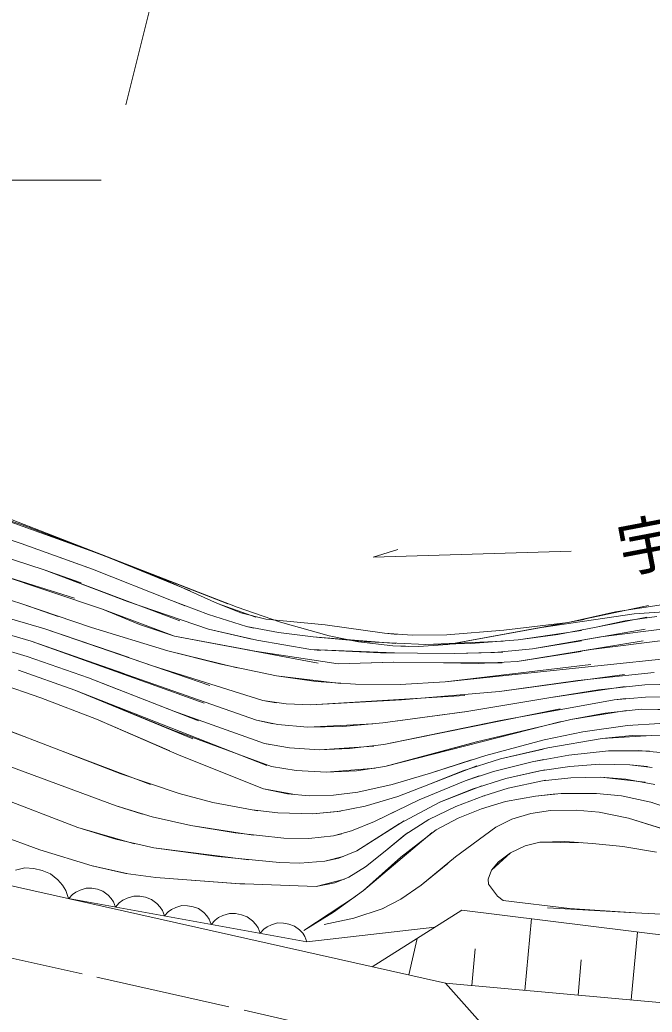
# Model space of a CAD drawing. Units: millimetres, scale not verified. Extents: x 40000 to 680000, y 20000 to 380000.
# Drawn here: x 209824 to 235170, y 279702 to 319477 of the extents above; entities that cross this region are included whole.
import ezdxf

# ---------------------------------------------------------------- set-up
doc = ezdxf.new("R2010")
doc.units = ezdxf.units.MM
doc.header["$LTSCALE"] = 1000
doc.layers.add('M-BGD', color=7, linetype='Continuous', lineweight=13)
doc.layers.add('M-STR-HTXT', color=7, linetype='Continuous', lineweight=13)
doc.styles.add('ＭＳ ゴシック', font='')
doc.styles.get('ＭＳ ゴシック').set_extended_font_data('MS Gothic')

msp = doc.modelspace()

# ---------------------------------------------------------------- linework, layer by layer
at = {"layer": 'M-BGD'}
for p, q in [((201819, 300354), (210803, 297430)), ((206626, 300364), (212816, 298135)), ((206626, 300364), (209911, 299230)), ((207250, 299361), (209880, 298481)), ((209518, 299439), (218159, 296070)), ((209518, 299439), (218542, 295932)), ((209911, 299230), (213377, 297923)), ((204291, 298707), (212021, 296298)), ((209880, 298481), (212551, 297523)), ((209880, 298481), (212738, 297452)), ((209880, 298481), (212738, 297452)), ((213377, 297923), (216651, 296591)), ((213377, 297923), (215607, 297044)), ((213377, 297923), (215607, 297044)), ((213377, 297923), (215607, 297044)), ((208676, 297349), (213139, 295853)), ((210803, 297430), (212286, 296910)), ((210803, 297430), (216237, 295382)), ((210803, 297430), (214145, 296168)), ((210803, 297430), (214145, 296168)), ((212738, 297452), (215898, 296200)), ((212738, 297452), (215898, 296200)), ((207848, 296745), (209938, 296057)), ((207848, 296745), (209938, 296057)), ((215607, 297044), (217750, 296086)), ((215607, 297044), (217750, 296086)), ((215607, 297044), (217750, 296086)), ((207760, 295975), (210827, 295061)), ((209938, 296057), (211361, 295559)), ((209938, 296057), (212690, 295116)), ((209938, 296057), (212690, 295116)), ((214145, 296168), (217389, 295052)), ((214145, 296168), (217389, 295052)), ((215898, 296200), (216444, 295987)), ((215898, 296200), (217384, 295637)), ((215898, 296200), (217384, 295637)), ((215898, 296200), (217384, 295637)), ((215898, 296200), (217384, 295637)), ((217750, 296086), (219290, 295533)), ((217750, 296086), (218679, 295715)), ((217750, 296086), (218679, 295715)), ((218542, 295932), (220275, 295338)), ((218542, 295932), (220275, 295338)), ((231801, 295327), (235030, 296000)), ((233703, 295748), (235628, 296044)), ((213139, 295853), (216030, 294778)), ((213139, 295853), (214624, 295247)), ((213139, 295853), (214624, 295247)), ((213139, 295853), (214624, 295247)), ((217384, 295637), (218913, 295165)), ((217384, 295637), (218913, 295165)), ((217384, 295637), (218913, 295165)), ((217384, 295637), (218913, 295165)), ((218679, 295715), (219678, 295454)), ((218679, 295715), (219678, 295454)), ((230737, 295118), (234446, 295662)), ((231801, 295327), (233703, 295748)), ((232922, 295134), (234958, 295529)), ((234095, 295393), (235356, 295559)), ((234095, 295393), (235356, 295559)), ((234446, 295662), (236845, 295839)), ((234446, 295662), (236845, 295839)), ((207599, 295366), (210283, 294568)), ((207599, 295366), (210283, 294568)), ((214624, 295247), (216030, 294778)), ((214624, 295247), (216030, 294778)), ((214624, 295247), (216030, 294778)), ((218913, 295165), (219209, 295095)), ((218913, 295165), (220190, 294916)), ((218913, 295165), (220190, 294916)), ((218913, 295165), (220190, 294916)), ((219678, 295454), (222069, 295225)), ((219678, 295454), (222069, 295225)), ((219678, 295454), (222069, 295225)), ((220275, 295338), (222220, 294788)), ((220275, 295338), (222220, 294788)), ((222069, 295225), (224448, 294895)), ((222069, 295225), (224448, 294895)), ((226984, 294439), (232444, 295447)), ((229220, 295008), (231801, 295327)), ((229220, 295008), (231801, 295327)), ((229220, 295008), (231801, 295327)), ((231385, 294834), (232922, 295134)), ((231385, 294834), (232922, 295134)), ((231385, 294834), (232922, 295134)), ((231801, 295327), (232338, 295426)), ((232922, 295134), (234095, 295393)), ((232922, 295134), (234095, 295393)), ((210827, 295061), (214202, 293916)), ((210827, 295061), (217442, 292800)), ((210827, 295061), (215144, 293587)), ((212690, 295116), (215753, 294188)), ((212690, 295116), (215753, 294188)), ((216030, 294778), (219046, 294218)), ((216030, 294778), (221783, 293690)), ((216030, 294778), (219242, 294177)), ((216030, 294778), (219242, 294177)), ((217389, 295052), (219127, 294656)), ((217389, 295052), (219323, 294615)), ((217389, 295052), (219323, 294615)), ((217389, 295052), (219323, 294615)), ((220190, 294916), (221583, 294752)), ((220190, 294916), (221583, 294752)), ((220190, 294916), (221583, 294752)), ((221583, 294752), (221973, 294713)), ((221583, 294752), (224897, 294473)), ((221583, 294752), (223767, 294548)), ((221583, 294752), (223767, 294548)), ((222220, 294788), (223394, 294548)), ((222220, 294788), (223394, 294548)), ((224448, 294895), (224947, 294841)), ((224448, 294895), (225544, 294810)), ((225544, 294810), (226943, 294822)), ((226943, 294822), (229220, 295008)), ((226943, 294822), (229220, 295008)), ((226943, 294822), (229220, 295008)), ((226943, 294822), (229220, 295008)), ((226984, 294439), (230737, 295118)), ((229798, 294629), (232335, 295003)), ((229798, 294629), (231385, 294834)), ((229798, 294629), (231385, 294834)), ((229798, 294629), (231385, 294834)), ((230373, 294259), (234886, 295059)), ((230373, 294259), (233116, 294749)), ((230373, 294259), (233116, 294749)), ((233116, 294749), (235884, 295100)), ((233116, 294749), (235884, 295100)), ((207823, 294650), (210121, 293954)), ((207823, 294650), (210121, 293954)), ((210283, 294568), (213987, 293278)), ((210283, 294568), (217213, 292088)), ((210283, 294568), (219311, 291406)), ((219323, 294615), (221493, 294244)), ((219323, 294615), (221493, 294244)), ((219323, 294615), (221493, 294244)), ((223394, 294548), (224769, 294381)), ((223394, 294548), (224769, 294381)), ((223767, 294548), (226097, 294443)), ((223767, 294548), (226097, 294443)), ((224769, 294381), (225410, 294353)), ((224769, 294381), (225803, 294357)), ((225803, 294357), (226984, 294439)), ((226097, 294443), (229200, 294573)), ((226097, 294443), (227898, 294482)), ((227898, 294482), (229798, 294629)), ((229756, 293753), (234814, 294588)), ((230373, 294259), (232332, 294581)), ((232722, 294238), (235812, 294621)), ((232722, 294238), (235812, 294621)), ((210121, 293954), (212577, 293098)), ((210121, 293954), (212577, 293098)), ((215753, 294188), (218538, 293499)), ((215753, 294188), (217886, 293645)), ((215753, 294188), (217886, 293645)), ((219242, 294177), (222578, 293658)), ((219242, 294177), (222578, 293658)), ((221493, 294244), (221878, 294202)), ((221493, 294244), (224847, 294104)), ((221493, 294244), (224276, 294110)), ((221493, 294244), (224276, 294110)), ((224276, 294110), (227251, 294073)), ((224276, 294110), (227251, 294073)), ((226867, 292938), (236489, 293956)), ((227251, 294073), (229179, 294138)), ((227251, 294073), (228848, 294115)), ((228848, 294115), (230373, 294259)), ((229756, 293753), (232722, 294238)), ((229756, 293753), (232722, 294238)), ((229756, 293753), (232329, 294158)), ((215144, 293587), (219563, 292196)), ((217886, 293645), (220112, 293188)), ((217886, 293645), (220112, 293188)), ((222578, 293658), (224798, 293735)), ((222578, 293658), (224783, 293735)), ((222578, 293658), (224783, 293735)), ((224783, 293735), (226803, 293700)), ((224783, 293735), (226803, 293700)), ((226803, 293700), (229159, 293703)), ((226803, 293700), (228201, 293673)), ((226867, 292938), (232717, 293633)), ((228201, 293673), (229756, 293753)), ((209768, 293404), (212033, 292605)), ((209768, 293404), (212033, 292605)), ((220112, 293188), (222681, 292875)), ((220112, 293188), (221697, 292962)), ((229048, 292554), (234057, 293238)), ((232188, 292997), (235247, 293322)), ((232188, 292997), (235247, 293322)), ((208534, 293022), (210668, 292308)), ((208534, 293022), (210668, 292308)), ((212577, 293098), (213771, 292641)), ((212577, 293098), (216984, 291375)), ((212577, 293098), (216003, 291768)), ((212577, 293098), (216003, 291768)), ((221697, 292962), (223278, 292843)), ((223278, 292843), (225071, 292836)), ((223278, 292843), (225071, 292836)), ((225071, 292836), (226867, 292938)), ((225071, 292836), (226867, 292938)), ((229048, 292554), (232188, 292997)), ((229048, 292554), (232188, 292997)), ((229048, 292554), (231396, 292881)), ((231105, 292314), (234084, 292759)), ((233017, 292624), (234877, 292816)), ((233017, 292624), (234877, 292816)), ((234877, 292816), (237514, 292886)), ((234877, 292816), (237481, 292885)), ((212033, 292605), (213556, 292003)), ((212033, 292605), (216755, 290663)), ((212033, 292605), (219721, 289589)), ((212033, 292605), (215954, 291008)), ((221490, 292018), (227657, 292395)), ((225125, 292221), (229048, 292554)), ((231105, 292314), (233017, 292624)), ((231105, 292314), (233017, 292624)), ((231105, 292314), (231437, 292370)), ((234905, 292333), (236503, 292352)), ((234905, 292333), (236503, 292352)), ((234905, 292333), (236503, 292352)), ((205887, 292230), (209962, 290770)), ((210668, 292308), (212896, 291451)), ((210668, 292308), (212896, 291451)), ((219563, 292196), (220101, 292103)), ((219563, 292196), (220495, 292058)), ((219563, 292196), (220495, 292058)), ((219563, 292196), (220495, 292058)), ((220495, 292058), (221490, 292018)), ((220495, 292058), (221490, 292018)), ((220495, 292058), (221490, 292018)), ((221490, 292018), (225125, 292221)), ((221490, 292018), (223923, 292148)), ((227737, 291755), (231105, 292314)), ((227737, 291755), (231105, 292314)), ((229020, 291375), (233647, 292226)), ((233647, 292226), (234905, 292333)), ((233647, 292226), (234905, 292333)), ((233647, 292226), (234905, 292333)), ((233647, 292226), (234111, 292279)), ((216003, 291768), (219637, 290473)), ((216003, 291768), (219637, 290473)), ((224370, 291300), (227751, 291757)), ((224370, 291300), (227737, 291755)), ((224370, 291300), (227737, 291755)), ((224416, 290425), (231477, 291859)), ((231909, 291432), (234138, 291800)), ((231909, 291432), (233287, 291690)), ((231909, 291432), (233287, 291690)), ((231909, 291432), (233287, 291690)), ((233287, 291690), (234734, 291841)), ((233287, 291690), (234734, 291841)), ((233287, 291690), (234734, 291841)), ((234734, 291841), (237466, 291792)), ((234734, 291841), (236533, 291838)), ((234734, 291841), (236533, 291838)), ((204630, 291332), (213679, 287967)), ((208722, 291245), (211451, 290190)), ((212896, 291451), (215834, 290177)), ((212896, 291451), (216206, 290005)), ((212896, 291451), (216206, 290005)), ((219311, 291406), (219974, 291265)), ((219311, 291406), (220170, 291233)), ((219311, 291406), (220170, 291233)), ((219311, 291406), (220170, 291233)), ((220170, 291233), (221361, 291129)), ((220170, 291233), (221361, 291129)), ((220170, 291233), (221361, 291129)), ((221361, 291129), (223970, 291258)), ((221361, 291129), (222768, 291157)), ((221361, 291129), (222768, 291157)), ((222768, 291157), (224370, 291300)), ((222768, 291157), (224370, 291300)), ((224416, 290425), (229020, 291375)), ((224460, 289549), (231518, 291348)), ((228133, 290538), (231909, 291432)), ((232398, 290944), (234176, 291190)), ((232398, 290944), (234176, 291190)), ((234176, 291190), (235484, 291273)), ((234176, 291190), (235484, 291273)), ((234176, 291190), (234291, 291201)), ((215954, 291008), (219916, 289545)), ((224416, 290425), (227846, 291120)), ((230840, 290623), (232398, 290944)), ((230840, 290623), (232398, 290944)), ((233169, 290678), (235149, 290797)), ((233169, 290678), (234364, 290785)), ((234364, 290785), (235545, 290776)), ((203016, 290624), (212145, 287099)), ((219637, 290473), (219847, 290427)), ((219637, 290473), (220635, 290299)), ((219637, 290473), (220635, 290299)), ((219637, 290473), (220635, 290299)), ((221835, 290223), (224018, 290368)), ((223044, 290265), (224416, 290425)), ((223044, 290265), (224416, 290425)), ((224460, 289549), (228133, 290538)), ((224460, 289549), (227940, 290483)), ((228510, 289995), (230840, 290623)), ((228510, 289995), (230840, 290623)), ((230992, 290292), (233169, 290678)), ((230992, 290292), (233169, 290678)), ((211451, 290190), (215061, 288828)), ((211451, 290190), (213876, 289254)), ((211451, 290190), (213876, 289254)), ((216206, 290005), (219591, 288659)), ((216206, 290005), (219591, 288659)), ((220635, 290299), (221835, 290223)), ((220635, 290299), (221835, 290223)), ((220635, 290299), (221835, 290223)), ((221835, 290223), (223044, 290265)), ((221835, 290223), (223044, 290265)), ((226331, 289296), (228510, 289995)), ((226331, 289296), (228510, 289995)), ((229094, 289859), (230992, 290292)), ((229094, 289859), (230992, 290292)), ((229094, 289859), (230796, 290250)), ((230367, 289739), (231826, 290004)), ((230367, 289739), (231826, 290004)), ((230367, 289739), (231826, 290004)), ((231826, 290004), (233423, 290176)), ((231826, 290004), (233423, 290176)), ((231826, 290004), (233423, 290176)), ((233423, 290176), (234622, 290193)), ((233423, 290176), (234622, 290193)), ((233423, 290176), (235063, 290170)), ((234622, 290193), (235656, 290102)), ((234622, 290193), (235656, 290102)), ((226279, 288859), (228138, 289575)), ((226331, 289296), (227925, 289816)), ((227579, 289375), (229094, 289859)), ((227579, 289375), (229094, 289859)), ((227579, 289375), (229094, 289859)), ((228813, 289355), (230367, 289739)), ((228813, 289355), (230367, 289739)), ((230367, 289739), (230834, 289833)), ((231869, 289554), (233072, 289636)), ((231869, 289554), (233072, 289636)), ((233072, 289636), (234274, 289613)), ((233072, 289636), (234274, 289613)), ((234274, 289613), (234978, 289543)), ((234274, 289613), (235175, 289513)), ((234274, 289613), (235175, 289513)), ((234274, 289613), (235175, 289513)), ((213876, 289254), (216205, 288466)), ((213876, 289254), (216205, 288466)), ((219916, 289545), (220905, 289383)), ((219916, 289545), (220905, 289383)), ((219916, 289545), (220905, 289383)), ((220905, 289383), (222112, 289316)), ((220905, 289383), (222112, 289316)), ((220905, 289383), (222112, 289316)), ((222112, 289316), (224065, 289479)), ((222112, 289316), (223321, 289379)), ((222112, 289316), (223321, 289379)), ((223321, 289379), (224460, 289549)), ((223321, 289379), (224460, 289549)), ((224752, 288829), (226331, 289296)), ((224752, 288829), (226331, 289296)), ((226279, 288859), (227579, 289375)), ((226279, 288859), (227579, 289375)), ((226279, 288859), (227579, 289375)), ((227674, 288978), (228813, 289355)), ((227674, 288978), (228813, 289355)), ((227674, 288978), (228242, 289176)), ((229301, 289069), (230873, 289415)), ((229301, 289069), (230669, 289379)), ((229301, 289069), (230669, 289379)), ((230669, 289379), (231869, 289554)), ((230669, 289379), (231869, 289554)), ((223373, 288526), (224752, 288829)), ((223373, 288526), (224752, 288829)), ((224971, 288352), (226279, 288859)), ((224971, 288352), (226279, 288859)), ((225829, 288211), (227674, 288978)), ((225829, 288211), (227674, 288978)), ((225829, 288211), (227674, 288978)), ((226655, 288124), (228346, 288777)), ((227954, 288643), (229301, 289069)), ((227954, 288643), (229301, 289069)), ((227954, 288643), (229301, 289069)), ((229405, 288677), (230775, 288976)), ((229405, 288677), (230775, 288976)), ((230775, 288976), (231911, 289101)), ((230775, 288976), (231911, 289101)), ((230775, 288976), (231911, 289101)), ((230775, 288976), (230912, 288998)), ((231911, 289101), (233118, 289118)), ((231911, 289101), (233118, 289118)), ((231911, 289101), (233118, 289118)), ((233118, 289118), (234892, 288916)), ((233118, 289118), (234118, 289038)), ((233118, 289118), (234118, 289038)), ((234118, 289038), (235283, 288829)), ((234118, 289038), (235283, 288829)), ((216205, 288466), (217559, 288109)), ((216205, 288466), (217559, 288109)), ((219591, 288659), (220842, 288422)), ((219591, 288659), (220547, 288459)), ((220547, 288459), (221421, 288379)), ((221421, 288379), (222394, 288402)), ((221421, 288379), (222394, 288402)), ((222394, 288402), (223373, 288526)), ((222394, 288402), (223373, 288526)), ((226655, 288124), (227954, 288643)), ((226655, 288124), (227954, 288643)), ((226655, 288124), (227954, 288643)), ((227297, 287946), (228424, 288370)), ((227297, 287946), (228424, 288370)), ((227297, 287946), (228424, 288370)), ((228424, 288370), (229405, 288677)), ((228424, 288370), (229405, 288677)), ((228424, 288370), (228450, 288379)), ((230500, 288365), (231527, 288466)), ((230500, 288365), (231527, 288466)), ((230500, 288365), (231325, 288451)), ((231527, 288466), (232941, 288472)), ((231527, 288466), (232941, 288472)), ((232941, 288472), (233940, 288371)), ((232941, 288472), (233940, 288371)), ((233940, 288371), (235112, 288126)), ((233940, 288371), (235112, 288126)), ((217559, 288109), (219135, 287809)), ((217559, 288109), (219135, 287809)), ((223664, 287955), (224971, 288352)), ((223664, 287955), (224971, 288352)), ((223664, 287955), (224971, 288352)), ((224039, 287340), (225829, 288211)), ((224039, 287340), (225829, 288211)), ((224039, 287340), (225829, 288211)), ((225034, 287246), (226655, 288124)), ((225034, 287246), (226655, 288124)), ((228324, 287857), (229297, 288140)), ((228324, 287857), (229297, 288140)), ((228324, 287857), (229297, 288140)), ((229297, 288140), (230500, 288365)), ((229297, 288140), (230500, 288365)), ((229297, 288140), (230500, 288365)), ((235112, 288126), (235166, 288110)), ((235112, 288126), (236117, 287791)), ((213679, 287967), (214743, 287639)), ((213679, 287967), (215127, 287535)), ((213679, 287967), (215127, 287535)), ((213679, 287967), (215127, 287535)), ((219135, 287809), (219366, 287777)), ((219135, 287809), (220166, 287691)), ((219135, 287809), (220166, 287691)), ((219135, 287809), (220166, 287691)), ((219135, 287809), (220166, 287691)), ((220166, 287691), (221571, 287658)), ((220166, 287691), (221571, 287658)), ((220166, 287691), (221571, 287658)), ((220166, 287691), (221571, 287658)), ((221571, 287658), (222683, 287760)), ((221571, 287658), (222567, 287744)), ((221571, 287658), (222567, 287744)), ((221571, 287658), (222567, 287744)), ((222567, 287744), (223664, 287955)), ((222567, 287744), (223664, 287955)), ((222567, 287744), (223664, 287955)), ((224039, 287340), (225103, 287863)), ((226215, 287424), (227297, 287946)), ((226215, 287424), (227297, 287946)), ((226215, 287424), (227297, 287946)), ((227393, 287481), (228324, 287857)), ((229548, 287434), (230303, 287670)), ((229548, 287434), (230303, 287670)), ((229548, 287434), (230303, 287670)), ((230303, 287670), (231097, 287790)), ((230303, 287670), (231097, 287790)), ((230303, 287670), (231097, 287790)), ((231097, 287790), (232119, 287805)), ((231097, 287790), (232119, 287805)), ((231097, 287790), (232119, 287805)), ((232119, 287805), (233046, 287714)), ((232119, 287805), (233046, 287714)), ((232119, 287805), (233046, 287714)), ((233046, 287714), (234228, 287474)), ((233046, 287714), (234228, 287474)), ((215127, 287535), (216679, 287182)), ((215127, 287535), (216679, 287182)), ((215127, 287535), (216679, 287182)), ((216679, 287182), (219183, 286794)), ((216679, 287182), (218460, 286887)), ((216679, 287182), (218460, 286887)), ((223115, 286964), (224039, 287340)), ((223115, 286964), (224039, 287340)), ((223115, 286964), (224039, 287340)), ((223115, 286964), (224039, 287340)), ((223328, 286174), (225234, 287373)), ((223328, 286174), (225034, 287246)), ((223328, 286174), (225034, 287246)), ((225259, 286804), (226215, 287424)), ((225259, 286804), (226215, 287424)), ((225259, 286804), (226215, 287424)), ((226518, 287005), (227393, 287481)), ((228908, 287123), (229548, 287434)), ((228908, 287123), (229548, 287434)), ((228908, 287123), (229548, 287434)), ((228908, 287123), (229548, 287434)), ((234228, 287474), (235631, 287040)), ((234228, 287474), (235564, 287064)), ((208722, 286906), (210624, 286214)), ((208722, 286906), (210624, 286214)), ((212145, 287099), (214425, 286449)), ((212145, 287099), (213678, 286640)), ((212145, 287099), (213678, 286640)), ((218460, 286887), (220401, 286677)), ((218460, 286887), (220401, 286677)), ((222397, 286773), (223115, 286964)), ((222397, 286773), (223115, 286964)), ((222397, 286773), (223115, 286964)), ((222397, 286773), (223115, 286964)), ((222397, 286773), (222736, 286850)), ((223593, 284582), (226351, 286897)), ((224468, 286155), (225366, 286884)), ((224468, 286155), (225259, 286804)), ((224468, 286155), (225259, 286804)), ((224468, 286155), (225259, 286804)), ((225096, 285912), (226518, 287005)), ((227286, 285932), (228908, 287123)), ((227286, 285932), (228908, 287123)), ((213678, 286640), (215200, 286292)), ((213678, 286640), (215200, 286292)), ((220401, 286677), (221410, 286662)), ((220401, 286677), (221410, 286662)), ((221410, 286662), (222397, 286773)), ((221410, 286662), (222397, 286773)), ((230082, 286372), (230673, 286513)), ((230673, 286513), (231665, 286539)), ((230673, 286513), (231665, 286539)), ((230673, 286513), (231665, 286539)), ((230673, 286513), (231665, 286539)), ((230673, 286513), (232354, 286487)), ((231665, 286539), (232776, 286457)), ((231665, 286539), (232776, 286457)), ((231665, 286539), (232776, 286457)), ((231665, 286539), (232776, 286457)), ((232776, 286457), (233990, 286347)), ((232776, 286457), (233990, 286347)), ((232776, 286457), (233990, 286347)), ((232776, 286457), (233990, 286347)), ((210624, 286214), (212727, 285564)), ((210624, 286214), (212727, 285564)), ((215200, 286292), (219001, 285812)), ((215200, 286292), (217766, 285936)), ((222614, 285881), (223328, 286174)), ((222614, 285881), (223328, 286174)), ((222614, 285881), (223328, 286174)), ((223680, 285524), (224468, 286155)), ((223680, 285524), (224468, 286155)), ((223680, 285524), (224468, 286155)), ((223680, 285524), (224468, 286155)), ((228729, 285393), (229492, 286090)), ((229012, 285727), (229492, 286090)), ((229492, 286090), (230082, 286372)), ((233990, 286347), (235340, 286114)), ((233990, 286347), (235340, 286114)), ((233990, 286347), (235340, 286114)), ((233990, 286347), (235340, 286114)), ((217766, 285936), (220236, 285697)), ((220236, 285697), (221053, 285669)), ((220236, 285697), (221053, 285669)), ((220236, 285697), (221053, 285669)), ((220236, 285697), (221053, 285669)), ((221053, 285669), (222044, 285749)), ((221053, 285669), (222044, 285749)), ((221053, 285669), (222044, 285749)), ((221053, 285669), (222044, 285749)), ((222044, 285749), (222790, 285940)), ((222044, 285749), (222614, 285881)), ((222044, 285749), (222614, 285881)), ((222044, 285749), (222614, 285881)), ((223593, 284582), (225096, 285912)), ((225914, 284796), (227286, 285932)), ((225914, 284796), (227286, 285932)), ((225914, 284796), (226974, 285667)), ((228729, 285393), (229012, 285727)), ((226881, 280866), (206453, 285452)), ((210030, 285481), (209653, 285388)), ((210382, 285462), (210030, 285481)), ((210722, 285385), (210382, 285462)), ((211049, 285253), (210722, 285385)), ((211350, 285007), (211049, 285253)), ((212727, 285564), (214107, 285260)), ((212727, 285564), (214077, 285265)), ((214077, 285265), (215274, 285097)), ((223017, 285112), (223680, 285524)), ((223017, 285112), (223680, 285524)), ((223017, 285112), (223680, 285524)), ((223017, 285112), (223680, 285524)), ((228596, 285038), (228729, 285393)), ((228596, 285038), (228729, 285393)), ((211539, 284786), (211350, 285007)), ((211670, 284578), (211539, 284786)), ((215274, 285097), (218818, 284829)), ((215274, 285097), (218476, 284857)), ((215274, 285097), (218476, 284857)), ((218476, 284857), (221697, 284733)), ((218476, 284857), (221697, 284733)), ((221697, 284733), (222844, 285030)), ((221697, 284733), (222457, 284888)), ((222457, 284888), (223017, 285112)), ((225092, 284229), (225914, 284796)), ((225092, 284229), (225914, 284796)), ((225092, 284229), (225914, 284796)), ((228614, 284827), (228596, 285038)), ((228614, 284827), (228596, 285038)), ((228614, 284827), (228606, 284861)), ((228970, 284345), (228614, 284827)), ((228970, 284345), (228614, 284827)), ((228970, 284345), (228614, 284827)), ((211776, 284257), (211670, 284578)), ((211934, 284421), (211788, 284255)), ((212067, 284513), (211934, 284421)), ((212237, 284598), (212067, 284513)), ((212481, 284670), (212237, 284598)), ((212713, 284666), (212481, 284670)), ((212937, 284626), (212713, 284666)), ((213154, 284548), (212937, 284626)), ((213358, 284395), (213154, 284548)), ((213488, 284255), (213358, 284395)), ((222401, 283712), (223593, 284582)), ((222401, 283712), (223593, 284582)), ((211776, 284257), (221332, 282523)), ((213579, 284123), (213488, 284255)), ((213658, 283916), (213579, 284123)), ((213811, 284091), (213658, 283916)), ((213951, 284188), (213811, 284091)), ((214130, 284277), (213951, 284188)), ((214387, 284352), (214130, 284277)), ((214631, 284349), (214387, 284352)), ((214867, 284306), (214631, 284349)), ((215096, 284224), (214867, 284306)), ((215311, 284063), (215096, 284224)), ((215447, 283916), (215311, 284063)), ((221208, 282974), (223280, 284332)), ((224347, 283842), (225092, 284229)), ((224347, 283842), (225092, 284229)), ((224347, 283842), (225092, 284229)), ((229203, 284182), (228970, 284345)), ((229203, 284182), (228970, 284345)), ((229203, 284182), (228970, 284345)), ((229203, 284182), (229145, 284218)), ((231856, 283862), (229203, 284182)), ((231856, 283862), (229203, 284182)), ((231856, 283862), (229203, 284182)), ((231856, 283862), (229203, 284182)), ((215543, 283777), (215447, 283916)), ((215626, 283558), (215543, 283777)), ((215772, 283725), (215626, 283558)), ((215904, 283817), (215772, 283725)), ((216074, 283902), (215904, 283817)), ((216319, 283973), (216074, 283902)), ((216550, 283970), (216319, 283973)), ((216774, 283929), (216550, 283970)), ((216992, 283851), (216774, 283929)), ((217196, 283698), (216992, 283851)), ((217325, 283559), (217196, 283698)), ((218225, 283656), (217967, 283581)), ((218468, 283652), (218225, 283656)), ((218704, 283609), (218468, 283652)), ((218933, 283527), (218704, 283609)), ((221208, 282974), (222401, 283712)), ((221208, 282974), (222401, 283712)), ((223215, 283472), (224347, 283842)), ((223215, 283472), (224347, 283842)), ((223215, 283472), (224347, 283842)), ((223215, 283472), (224347, 283842)), ((223953, 281523), (227538, 283793)), ((224347, 283842), (224393, 283862)), ((227538, 283793), (252271, 280698)), ((234505, 283687), (230978, 283878)), ((234505, 283687), (231856, 283862)), ((234505, 283687), (231856, 283862)), ((234505, 283687), (231856, 283862)), ((234505, 283687), (231856, 283862)), ((235793, 283621), (234505, 283687)), ((217417, 283426), (217325, 283559)), ((217495, 283219), (217417, 283426)), ((217649, 283394), (217495, 283219)), ((217788, 283491), (217649, 283394)), ((217967, 283581), (217788, 283491)), ((219148, 283366), (218933, 283527)), ((219284, 283220), (219148, 283366)), ((219380, 283080), (219284, 283220)), ((219911, 283205), (219741, 283120)), ((220156, 283277), (219911, 283205)), ((220387, 283274), (220156, 283277)), ((220612, 283233), (220387, 283274)), ((220829, 283155), (220612, 283233)), ((222028, 283218), (223215, 283472)), ((222028, 283218), (223215, 283472)), ((222028, 283218), (223215, 283472)), ((222028, 283218), (223215, 283472)), ((230073, 280576), (230335, 283460)), ((219463, 282862), (219380, 283080)), ((219609, 283029), (219463, 282862)), ((219741, 283120), (219609, 283029)), ((221033, 283002), (220829, 283155)), ((221162, 282863), (221033, 283002)), ((221254, 282730), (221162, 282863)), ((221332, 282523), (226453, 283106)), ((234330, 280191), (234577, 282912)), ((221332, 282523), (221254, 282730)), ((225417, 281194), (225746, 282658)), ((207641, 282285), (212324, 281232)), ((227945, 280769), (228078, 282241)), ((232202, 280384), (232330, 281795)), ((212910, 281101), (218196, 279913)), ((229489, 277958), (226881, 280866)), ((226881, 280866), (239651, 279708)), ((218813, 279781), (223553, 278701))]:
    msp.add_line(p, q, dxfattribs=at)
at = {"layer": 'M-STR-HTXT'}
for p, q in [((216923, 327507), (214076, 316072)), ((190866, 313050), (213082, 313050)), ((223982, 297935), (224973, 298246)), ((223982, 297935), (231930, 298180))]:
    msp.add_line(p, q, dxfattribs=at)

# ---------------------------------------------------------------- texts
at = {"layer": 'M-STR-HTXT', "insert": (234009, 297079), "char_height": 1833, "attachment_point": 7, "rotation": 10.8, "style": 'ＭＳ ゴシック'}
msp.add_mtext('\\T1.2;宇佐川', dxfattribs=at)

doc.saveas('drawing.dxf')
